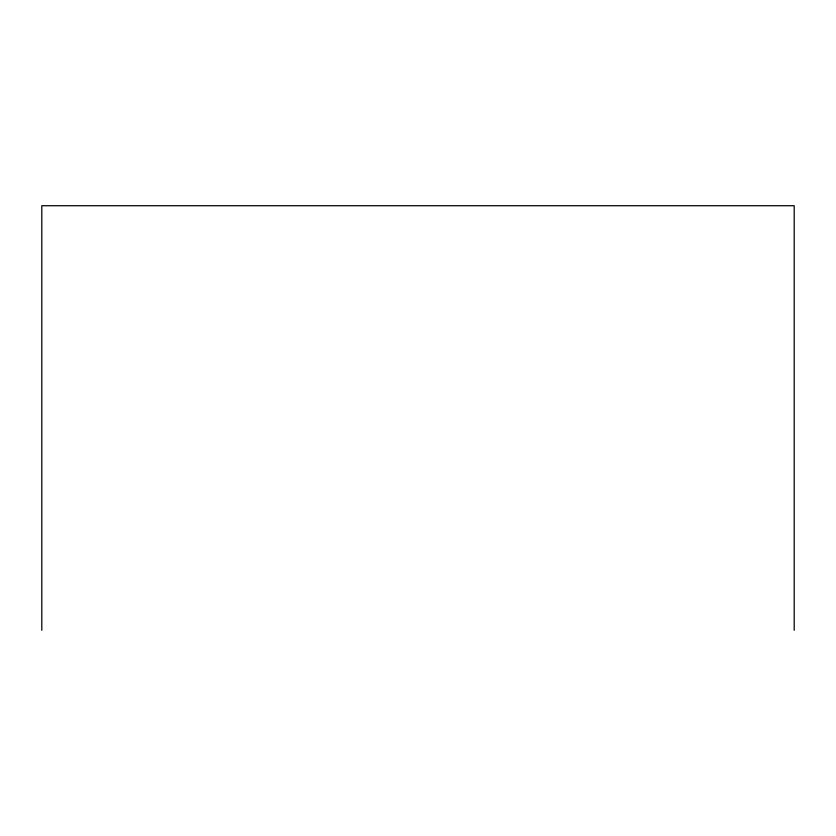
<?xml version="1.0" encoding="UTF-8"?>
<svg xmlns="http://www.w3.org/2000/svg" width="836" height="836" viewBox="0 0 836 836"><rect width="100%" height="100%" fill="white"/><g stroke="black" fill="none" stroke-linecap="round" stroke-linejoin="round"><path stroke-width="1.25" d="M794.2 630.281L794.2 205.719L41.8 205.719L41.8 630.281"/></g></svg>
